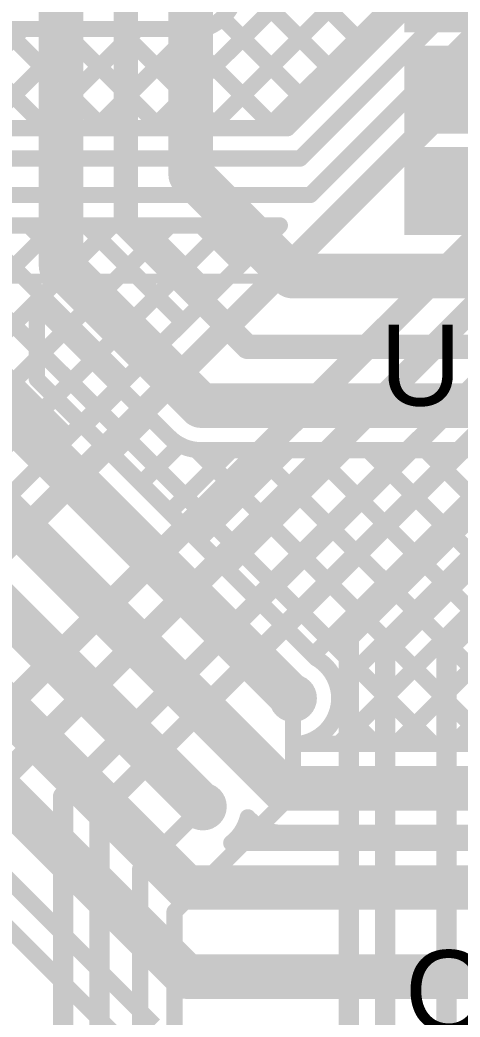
# Model space of a CAD drawing. Header units: millimetres. Extents: x -0.57 to 2.98, y -0.65 to 2.86.
# Drawn here: x 1.3247 to 1.542, y 1.255 to 1.7475 of the extents above; entities that cross this region are included whole.
import ezdxf

# ---------------------------------------------------------------- set-up
doc = ezdxf.new("R2010")
doc.units = ezdxf.units.MM
doc.header["$MEASUREMENT"] = 0
for name, color, linetype in [('BottomLayer', 5, 'Continuous'), ('BottomSolder', 6, 'Continuous'), ('Mechanical2', 216, 'Continuous'), ('TopLayer', 1, 'Continuous'), ('TopOverlay', 2, 'Continuous'), ('TopPaste', 8, 'Continuous'), ('TopSolder', 216, 'Continuous'), ('ViaHoleLayer', 16, 'Continuous')]:
    doc.layers.add(name, color=color, linetype=linetype)
doc.styles.add('Arial', font='', dxfattribs={"height": 0.2})
doc.styles.get('Arial').set_extended_font_data('Arial')

# ---------------------------------------------------------------- blocks, each defined once
blk = doc.blocks.new('ESP32_WROVER_E_N8R8_292')
at = {"layer": 'TopLayer'}
for points in [[(0.31496, -0.33228), (0.37402, -0.33228), (0.37402, -0.36772), (0.31496, -0.36772)], [(0.31496, -0.38228), (0.37402, -0.38228), (0.37402, -0.41772), (0.31496, -0.41772)], [(0.31496, -0.43228), (0.37402, -0.43228), (0.37402, -0.46772), (0.31496, -0.46772)]]:
    blk.add_hatch(color=1, dxfattribs=at).paths.add_polyline_path(points)
at = {"layer": 'TopPaste'}
for points in [[(0.31496, -0.33228), (0.37402, -0.33228), (0.37402, -0.36772), (0.31496, -0.36772)], [(0.31496, -0.38228), (0.37402, -0.38228), (0.37402, -0.41772), (0.31496, -0.41772)], [(0.31496, -0.43228), (0.37402, -0.43228), (0.37402, -0.46772), (0.31496, -0.46772)]]:
    blk.add_hatch(color=8, dxfattribs=at).paths.add_polyline_path(points)
at = {"layer": 'TopSolder'}
for points in [[(0.31096, -0.32828), (0.37802, -0.32828), (0.37802, -0.37172), (0.31096, -0.37172)], [(0.31096, -0.37828), (0.37802, -0.37828), (0.37802, -0.42172), (0.31096, -0.42172)], [(0.31096, -0.42828), (0.37802, -0.42828), (0.37802, -0.47172), (0.31096, -0.47172)]]:
    blk.add_hatch(color=216, dxfattribs=at).paths.add_polyline_path(points)
at = {"layer": 'TopOverlay', "const_width": 0.005}
blk.add_lwpolyline([(-0.35197, -0.49331), (0.35669, -0.49331)], dxfattribs=at)

msp = doc.modelspace()

# ---------------------------------------------------------------- hatches: boundary and pattern name
at = {"layer": 'BottomLayer'}
h = msp.add_hatch(color=5, dxfattribs=at)
edge = h.paths.add_edge_path()
edge.add_arc((1.4595, 1.4125), 0.01181, 0, 360)
h = msp.add_hatch(color=5, dxfattribs=at)
edge = h.paths.add_edge_path()
edge.add_arc((1.415, 1.359), 0.01181, 0, 360)
at = {"layer": 'BottomSolder'}
h = msp.add_hatch(color=6, dxfattribs=at)
edge = h.paths.add_edge_path()
edge.add_arc((1.4595, 1.4125), 0.00791, 0, 360)
h = msp.add_hatch(color=6, dxfattribs=at)
edge = h.paths.add_edge_path()
edge.add_arc((1.415, 1.359), 0.00791, 0, 360)
at = {"layer": 'TopLayer'}
h = msp.add_hatch(color=1, dxfattribs=at)
edge = h.paths.add_edge_path()
edge.add_arc((1.4595, 1.4125), 0.01181, 0, 360)
h = msp.add_hatch(color=1, dxfattribs=at)
edge = h.paths.add_edge_path()
edge.add_arc((1.415, 1.359), 0.01181, 0, 360)
at = {"layer": 'TopSolder'}
h = msp.add_hatch(color=216, dxfattribs=at)
edge = h.paths.add_edge_path()
edge.add_arc((1.4595, 1.4125), 0.00791, 0, 360)
h = msp.add_hatch(color=216, dxfattribs=at)
edge = h.paths.add_edge_path()
edge.add_arc((1.415, 1.359), 0.00791, 0, 360)
at = {"layer": 'ViaHoleLayer'}
h = msp.add_hatch(color=16, dxfattribs=at)
edge = h.paths.add_edge_path()
edge.add_arc((1.4595, 1.4125), 0.00591, 0, 360)
h = msp.add_hatch(color=16, dxfattribs=at)
edge = h.paths.add_edge_path()
edge.add_arc((1.415, 1.359), 0.00591, 0, 360)

# ---------------------------------------------------------------- linework, layer by layer
at = {"layer": 'BottomLayer'}
for points, const_width in [([(1.15204, 1.321), (1.69251, 1.86147)], 0.012), ([(1.468, 1.661), (1.663, 1.856)], 0.008), ([(1.463, 1.679), (1.63569, 1.8517)], 0.008), ([(1.38863, 1.841), (1.49621, 1.73342)], 0.008), ([(1.3902, 1.694), (1.5372, 1.841)], 0.008), ([(1.41691, 1.841), (1.51035, 1.74756)], 0.008), ([(1.41848, 1.694), (1.56548, 1.841)], 0.008), ([(1.44677, 1.694), (1.59225, 1.83948)], 0.008), ([(1.45679, 1.694), (1.59895, 1.83617)], 0.008), ([(1.17884, 1.26884), (1.72292, 1.81292)], 0.012), ([(1.18581, 1.24281), (1.75, 1.807)], 0.012), ([(1.43123, 1.77011), (1.48206, 1.71928)], 0.008), ([(1.346, 1.364), (1.73048, 1.74848)], 0.01), ([(1.42465, 1.74841), (1.46792, 1.70514)], 0.008), ([(1.114, 1.743), (1.40297, 1.743)], 0.008), ([(1.27706, 1.694), (1.32606, 1.743)], 0.008), ([(1.28864, 1.743), (1.33764, 1.694)], 0.008), ([(1.30535, 1.694), (1.35435, 1.743)], 0.008), ([(1.31692, 1.743), (1.36592, 1.694)], 0.008), ([(1.33363, 1.694), (1.38263, 1.743)], 0.008), ([(1.3452, 1.743), (1.3942, 1.694)], 0.008), ([(1.36191, 1.694), (1.41013, 1.74222)], 0.008), ([(1.37349, 1.743), (1.42249, 1.694)], 0.008), ([(1.40177, 1.743), (1.45077, 1.694)], 0.008), ([(1.364, 1.35654), (1.73793, 1.73048)], 0.01), ([(1.487, 1.44246), (1.75154, 1.707)], 0.01), ([(1.183, 1.694), (1.45679, 1.694)], 0.008), ([(1.505, 1.435), (1.759, 1.689)], 0.01), ([(1.183, 1.679), (1.463, 1.679)], 0.008), ([(1.193, 1.661), (1.468, 1.661)], 0.008), ([(1.0342, 1.338), (1.3422, 1.646)], 0.008), ([(1.06248, 1.338), (1.37048, 1.646)], 0.008), ([(1.09077, 1.338), (1.39877, 1.646)], 0.008), ([(1.11905, 1.338), (1.42705, 1.646)], 0.008), ([(1.145, 1.338), (1.453, 1.646)], 0.008), ([(1.19921, 1.646), (1.453, 1.646)], 0.008), ([(1.21593, 1.646), (1.33446, 1.52746)], 0.008), ([(1.24421, 1.646), (1.34861, 1.54161)], 0.008), ([(1.2725, 1.646), (1.36275, 1.55575)], 0.008), ([(1.30078, 1.646), (1.37689, 1.56989)], 0.008), ([(1.32907, 1.646), (1.39103, 1.58403)], 0.008), ([(1.35735, 1.646), (1.40518, 1.59818)], 0.008), ([(1.38564, 1.646), (1.41932, 1.61232)], 0.008), ([(1.41392, 1.646), (1.43346, 1.62646)], 0.008), ([(1.4422, 1.646), (1.4476, 1.6406)], 0.008), ([(1.53531, 1.43631), (1.725, 1.626)], 0.01), ([(1.487, 1.171), (1.487, 1.44246)], 0.01), ([(1.505, 1.178), (1.505, 1.435)], 0.01), ([(1.53531, 1.209), (1.53531, 1.43631)], 0.01), ([(1.4595, 1.3655), (1.4595, 1.4125)], 0.008), ([(1.346, 0.89104), (1.346, 1.364)], 0.01), ([(1.401, 1.307), (1.4595, 1.3655)], 0.008), ([(1.364, 0.88963), (1.364, 1.35654)], 0.01), ([(1.384, 1.328), (1.415, 1.359)], 0.008), ([(1.384, 0.869), (1.384, 1.328)], 0.008), ([(1.401, 0.87504), (1.401, 1.307)], 0.008)]:
    msp.add_lwpolyline(points, dxfattribs=dict(at, const_width=const_width))
at = {"layer": 'BottomLayer', "const_width": 0.008}
msp.add_lwpolyline([(1.43181, 1.765, -0.494904), (1.40297, 1.743)], format="xyb", dxfattribs=at)
at = {"layer": 'BottomLayer'}
for points, const_width in [([(1.42265, 1.74841, 1), (1.42665, 1.74841, 1)], 0.004), ([(1.50835, 1.74756, 1), (1.51235, 1.74756, 1)], 0.004), ([(1.32406, 1.743, 1), (1.32806, 1.743, 1)], 0.004), ([(1.3432, 1.743, 1), (1.3472, 1.743, 1)], 0.004), ([(1.35235, 1.743, 1), (1.35635, 1.743, 1)], 0.004), ([(1.37149, 1.743, 1), (1.37549, 1.743, 1)], 0.004), ([(1.38063, 1.743, 1), (1.38463, 1.743, 1)], 0.004), ([(1.39977, 1.743, 1), (1.40377, 1.743, 1)], 0.004), ([(1.40097, 1.743, 1), (1.40497, 1.743, 1)], 0.004), ([(1.40097, 1.743, 1), (1.40497, 1.743, 1)], 0.004), ([(1.40813, 1.74222, 1), (1.41213, 1.74222, 1)], 0.004), ([(1.49421, 1.73342, 1), (1.49821, 1.73342, 1)], 0.004), ([(1.48006, 1.71928, 1), (1.48406, 1.71928, 1)], 0.004), ([(1.46592, 1.70514, 1), (1.46992, 1.70514, 1)], 0.004), ([(1.33163, 1.694, 1), (1.33563, 1.694, 1)], 0.004), ([(1.33564, 1.694, 1), (1.33964, 1.694, 1)], 0.004), ([(1.35991, 1.694, 1), (1.36391, 1.694, 1)], 0.004), ([(1.36392, 1.694, 1), (1.36792, 1.694, 1)], 0.004), ([(1.3882, 1.694, 1), (1.3922, 1.694, 1)], 0.004), ([(1.3922, 1.694, 1), (1.3962, 1.694, 1)], 0.004), ([(1.41648, 1.694, 1), (1.42048, 1.694, 1)], 0.004), ([(1.42049, 1.694, 1), (1.42449, 1.694, 1)], 0.004), ([(1.44477, 1.694, 1), (1.44877, 1.694, 1)], 0.004), ([(1.44877, 1.694, 1), (1.45277, 1.694, 1)], 0.004), ([(1.45479, 1.694, 1), (1.45879, 1.694, 1)], 0.004), ([(1.45479, 1.694, 1), (1.45879, 1.694, 1)], 0.004), ([(1.461, 1.679, 1), (1.465, 1.679, 1)], 0.004), ([(1.461, 1.679, 1), (1.465, 1.679, 1)], 0.004), ([(1.466, 1.661, 1), (1.47, 1.661, 1)], 0.004), ([(1.466, 1.661, 1), (1.47, 1.661, 1)], 0.004), ([(1.32707, 1.646, 1), (1.33107, 1.646, 1)], 0.004), ([(1.3402, 1.646, 1), (1.3442, 1.646, 1)], 0.004), ([(1.35535, 1.646, 1), (1.35935, 1.646, 1)], 0.004), ([(1.36848, 1.646, 1), (1.37248, 1.646, 1)], 0.004), ([(1.38364, 1.646, 1), (1.38764, 1.646, 1)], 0.004), ([(1.39677, 1.646, 1), (1.40077, 1.646, 1)], 0.004), ([(1.41192, 1.646, 1), (1.41592, 1.646, 1)], 0.004), ([(1.42505, 1.646, 1), (1.42905, 1.646, 1)], 0.004), ([(1.4402, 1.646, 1), (1.4442, 1.646, 1)], 0.004), ([(1.451, 1.646, 1), (1.455, 1.646, 1)], 0.004), ([(1.451, 1.646, 1), (1.455, 1.646, 1)], 0.004), ([(1.4456, 1.6406, 1), (1.4496, 1.6406, 1)], 0.004), ([(1.43146, 1.62646, 1), (1.43546, 1.62646, 1)], 0.004), ([(1.41732, 1.61232, 1), (1.42132, 1.61232, 1)], 0.004), ([(1.40318, 1.59818, 1), (1.40718, 1.59818, 1)], 0.004), ([(1.38903, 1.58403, 1), (1.39303, 1.58403, 1)], 0.004), ([(1.37489, 1.56989, 1), (1.37889, 1.56989, 1)], 0.004), ([(1.36075, 1.55575, 1), (1.36475, 1.55575, 1)], 0.004), ([(1.34661, 1.54161, 1), (1.35061, 1.54161, 1)], 0.004), ([(1.33246, 1.52746, 1), (1.33646, 1.52746, 1)], 0.004), ([(1.4845, 1.44246, 1), (1.4895, 1.44246, 1)], 0.005), ([(1.4845, 1.44246, 1), (1.4895, 1.44246, 1)], 0.005), ([(1.5025, 1.435, 1), (1.5075, 1.435, 1)], 0.005), ([(1.5025, 1.435, 1), (1.5075, 1.435, 1)], 0.005), ([(1.53281, 1.43631, 1), (1.53781, 1.43631, 1)], 0.005), ([(1.53281, 1.43631, 1), (1.53781, 1.43631, 1)], 0.005), ([(1.4575, 1.4125, 1), (1.4615, 1.4125, 1)], 0.004), ([(1.3435, 1.364, 1), (1.3485, 1.364, 1)], 0.005), ([(1.3435, 1.364, 1), (1.3485, 1.364, 1)], 0.005), ([(1.4575, 1.3655, 1), (1.4615, 1.3655, 1)], 0.004), ([(1.4575, 1.3655, 1), (1.4615, 1.3655, 1)], 0.004), ([(1.3615, 1.35654, 1), (1.3665, 1.35654, 1)], 0.005), ([(1.3615, 1.35654, 1), (1.3665, 1.35654, 1)], 0.005), ([(1.413, 1.359, 1), (1.417, 1.359, 1)], 0.004), ([(1.382, 1.328, 1), (1.386, 1.328, 1)], 0.004), ([(1.382, 1.328, 1), (1.386, 1.328, 1)], 0.004), ([(1.399, 1.307, 1), (1.403, 1.307, 1)], 0.004), ([(1.399, 1.307, 1), (1.403, 1.307, 1)], 0.004)]:
    msp.add_lwpolyline(points, format="xyb", close=True, dxfattribs=dict(at, const_width=const_width))
at = {"layer": 'Mechanical2', "const_width": 0.01}
msp.add_lwpolyline([(1.75783, 2.80917, -6.230382), (0.64896, 2.81029)], format="xyb", dxfattribs=at)
at = {"layer": 'TopLayer'}
for points, const_width in [([(1.377, 1.646), (1.377, 1.88956)], 0.012), ([(1.345, 1.626), (1.345, 1.805)], 0.022), ([(1.409, 1.671), (1.409, 1.765)], 0.022), ([(1.409, 1.671), (1.459, 1.621)], 0.022), ([(1.377, 1.646), (1.437, 1.586)], 0.012), ([(1.345, 1.626), (1.414, 1.557)], 0.022), ([(1.459, 1.621), (1.889, 1.621)], 0.022), ([(1.333, 1.60689), (1.3984, 1.54148)], 0.008), ([(1.333, 1.57011), (1.333, 1.60689)], 0.008), ([(1.333, 1.58023), (1.34633, 1.59356)], 0.008), ([(1.437, 1.586), (1.81336, 1.586)], 0.012), ([(1.333, 1.5855), (1.5285, 1.39)], 0.008), ([(1.34208, 1.56103), (1.36047, 1.57942)], 0.008), ([(1.311, 1.561), (1.4595, 1.4125)], 0.022), ([(1.333, 1.57011), (1.47079, 1.43232)], 0.008), ([(1.35622, 1.54689), (1.37461, 1.56528)], 0.008), ([(1.414, 1.557), (1.734, 1.557)], 0.022), ([(1.277, 1.545), (1.454, 1.368)], 0.022), ([(1.37037, 1.53275), (1.38875, 1.55113)], 0.008), ([(1.38451, 1.5186), (1.40355, 1.53764)], 0.008), ([(1.244, 1.53), (1.415, 1.359)], 0.022), ([(1.39865, 1.50446), (1.42919, 1.535)], 0.008), ([(1.41166, 1.53513), (1.55678, 1.39)], 0.008), ([(1.41279, 1.49032), (1.45747, 1.535)], 0.008), ([(1.414, 1.535), (1.712, 1.535)], 0.008), ([(1.42693, 1.47618), (1.48576, 1.535)], 0.008), ([(1.44007, 1.535), (1.5777, 1.39737)], 0.008), ([(1.44108, 1.46204), (1.51404, 1.535)], 0.008), ([(1.45522, 1.44789), (1.54233, 1.535)], 0.008), ([(1.46835, 1.535), (1.59184, 1.41151)], 0.008), ([(1.46936, 1.43375), (1.57061, 1.535)], 0.008), ([(1.48169, 1.41779), (1.59889, 1.535)], 0.008), ([(1.48169, 1.41779), (1.59889, 1.535)], 0.008), ([(1.48218, 1.39), (1.62718, 1.535)], 0.008), ([(1.49664, 1.535), (1.60598, 1.42565)], 0.008), ([(1.51046, 1.39), (1.65546, 1.535)], 0.008), ([(1.52492, 1.535), (1.62012, 1.4398)], 0.008), ([(1.53875, 1.39), (1.68375, 1.535)], 0.008), ([(1.20585, 1.52015), (1.407, 1.319)], 0.022), ([(1.168, 1.514), (1.407, 1.275)], 0.022), ([(1.10914, 1.50886), (1.387, 1.231)], 0.008), ([(1.133, 1.509), (1.391, 1.251)], 0.008), ([(1.48192, 1.40829), (1.50021, 1.39)], 0.008), ([(1.46325, 1.39), (1.57033, 1.39)], 0.008), ([(1.454, 1.368), (1.579, 1.368)], 0.022), ([(1.43318, 1.341), (1.44184, 1.34966)], 0.008), ([(1.454, 1.346), (1.579, 1.346)], 0.008), ([(1.45936, 1.346), (1.46436, 1.341)], 0.008), ([(1.46146, 1.341), (1.46646, 1.346)], 0.008), ([(1.48765, 1.346), (1.49265, 1.341)], 0.008), ([(1.48975, 1.341), (1.49475, 1.346)], 0.008), ([(1.51593, 1.346), (1.52093, 1.341)], 0.008), ([(1.51803, 1.341), (1.52303, 1.346)], 0.008), ([(1.54421, 1.346), (1.54921, 1.341)], 0.008), ([(1.42901, 1.341), (1.59907, 1.341)], 0.008), ([(1.407, 1.319), (1.59907, 1.319)], 0.022), ([(1.407, 1.275), (1.58, 1.275)], 0.022)]:
    msp.add_lwpolyline(points, dxfattribs=dict(at, const_width=const_width))
for points, const_width in [([(1.4035, 1.671, 1), (1.4145, 1.671, 1)], 0.011), ([(1.4035, 1.671, 1), (1.4145, 1.671, 1)], 0.011), ([(1.374, 1.646, 1), (1.38, 1.646, 1)], 0.006), ([(1.374, 1.646, 1), (1.38, 1.646, 1)], 0.006), ([(1.3395, 1.626, 1), (1.3505, 1.626, 1)], 0.011), ([(1.3395, 1.626, 1), (1.3505, 1.626, 1)], 0.011), ([(1.4535, 1.621, 1), (1.4645, 1.621, 1)], 0.011), ([(1.4535, 1.621, 1), (1.4645, 1.621, 1)], 0.011), ([(1.331, 1.60689, 1), (1.335, 1.60689, 1)], 0.004), ([(1.331, 1.60689, 1), (1.335, 1.60689, 1)], 0.004), ([(1.34433, 1.59356, 1), (1.34833, 1.59356, 1)], 0.004), ([(1.434, 1.586, 1), (1.44, 1.586, 1)], 0.006), ([(1.434, 1.586, 1), (1.44, 1.586, 1)], 0.006), ([(1.331, 1.5855, 1), (1.335, 1.5855, 1)], 0.004), ([(1.331, 1.58023, 1), (1.335, 1.58023, 1)], 0.004), ([(1.35847, 1.57942, 1), (1.36247, 1.57942, 1)], 0.004), ([(1.331, 1.57011, 1), (1.335, 1.57011, 1)], 0.004), ([(1.331, 1.57011, 1), (1.335, 1.57011, 1)], 0.004), ([(1.37261, 1.56528, 1), (1.37661, 1.56528, 1)], 0.004), ([(1.4085, 1.557, 1), (1.4195, 1.557, 1)], 0.011), ([(1.4085, 1.557, 1), (1.4195, 1.557, 1)], 0.011), ([(1.34008, 1.56103, 1), (1.34408, 1.56103, 1)], 0.004), ([(1.38675, 1.55113, 1), (1.39075, 1.55113, 1)], 0.004), ([(1.35422, 1.54689, 1), (1.35822, 1.54689, 1)], 0.004), ([(1.3964, 1.54148, 1), (1.4004, 1.54148, 1)], 0.004), ([(1.3964, 1.54148, 1), (1.4004, 1.54148, 1)], 0.004), ([(1.39644, 1.54144, 1), (1.40044, 1.54144, 1)], 0.004), ([(1.40155, 1.53764, 1), (1.40555, 1.53764, 1)], 0.004), ([(1.36837, 1.53275, 1), (1.37237, 1.53275, 1)], 0.004), ([(1.40966, 1.53513, 1), (1.41366, 1.53513, 1)], 0.004), ([(1.412, 1.535, 1), (1.416, 1.535, 1)], 0.004), ([(1.412, 1.535, 1), (1.416, 1.535, 1)], 0.004), ([(1.412, 1.535, 1), (1.416, 1.535, 1)], 0.004), ([(1.42719, 1.535, 1), (1.43119, 1.535, 1)], 0.004), ([(1.43807, 1.535, 1), (1.44207, 1.535, 1)], 0.004), ([(1.45547, 1.535, 1), (1.45947, 1.535, 1)], 0.004), ([(1.46635, 1.535, 1), (1.47035, 1.535, 1)], 0.004), ([(1.48376, 1.535, 1), (1.48776, 1.535, 1)], 0.004), ([(1.49464, 1.535, 1), (1.49864, 1.535, 1)], 0.004), ([(1.51204, 1.535, 1), (1.51604, 1.535, 1)], 0.004), ([(1.52292, 1.535, 1), (1.52692, 1.535, 1)], 0.004), ([(1.54033, 1.535, 1), (1.54433, 1.535, 1)], 0.004), ([(1.38251, 1.5186, 1), (1.38651, 1.5186, 1)], 0.004), ([(1.39665, 1.50446, 1), (1.40065, 1.50446, 1)], 0.004), ([(1.41079, 1.49032, 1), (1.41479, 1.49032, 1)], 0.004), ([(1.42493, 1.47618, 1), (1.42893, 1.47618, 1)], 0.004), ([(1.43908, 1.46204, 1), (1.44308, 1.46204, 1)], 0.004), ([(1.45322, 1.44789, 1), (1.45722, 1.44789, 1)], 0.004), ([(1.46736, 1.43375, 1), (1.47136, 1.43375, 1)], 0.004), ([(1.46879, 1.43232, 1), (1.47279, 1.43232, 1)], 0.004), ([(1.46879, 1.43232, 1), (1.47279, 1.43232, 1)], 0.004), ([(1.454, 1.4125, 1), (1.465, 1.4125, 1)], 0.011), ([(1.47969, 1.41779, 1), (1.48369, 1.41779, 1)], 0.004), ([(1.47969, 1.41779, 1), (1.48369, 1.41779, 1)], 0.004), ([(1.48031, 1.4125, 1), (1.48431, 1.4125, 1)], 0.004), ([(1.48031, 1.4125, 1), (1.48431, 1.4125, 1)], 0.004), ([(1.47992, 1.40829, 1), (1.48392, 1.40829, 1)], 0.004), ([(1.46125, 1.39, 1), (1.46525, 1.39, 1)], 0.004), ([(1.46125, 1.39, 1), (1.46525, 1.39, 1)], 0.004), ([(1.48018, 1.39, 1), (1.48418, 1.39, 1)], 0.004), ([(1.49821, 1.39, 1), (1.50221, 1.39, 1)], 0.004), ([(1.50846, 1.39, 1), (1.51246, 1.39, 1)], 0.004), ([(1.5265, 1.39, 1), (1.5305, 1.39, 1)], 0.004), ([(1.53675, 1.39, 1), (1.54075, 1.39, 1)], 0.004), ([(1.4485, 1.368, 1), (1.4595, 1.368, 1)], 0.011), ([(1.4485, 1.368, 1), (1.4595, 1.368, 1)], 0.011), ([(1.4095, 1.359, 1), (1.4205, 1.359, 1)], 0.011), ([(1.43519, 1.3537, 1), (1.43919, 1.3537, 1)], 0.004), ([(1.4364, 1.35248, 1), (1.4404, 1.35248, 1)], 0.004), ([(1.43644, 1.35244, 1), (1.44044, 1.35244, 1)], 0.004), ([(1.43984, 1.34966, 1), (1.44384, 1.34966, 1)], 0.004), ([(1.452, 1.346, 1), (1.456, 1.346, 1)], 0.004), ([(1.452, 1.346, 1), (1.456, 1.346, 1)], 0.004), ([(1.452, 1.346, 1), (1.456, 1.346, 1)], 0.004), ([(1.45736, 1.346, 1), (1.46136, 1.346, 1)], 0.004), ([(1.46446, 1.346, 1), (1.46846, 1.346, 1)], 0.004), ([(1.48565, 1.346, 1), (1.48965, 1.346, 1)], 0.004), ([(1.49275, 1.346, 1), (1.49675, 1.346, 1)], 0.004), ([(1.51393, 1.346, 1), (1.51793, 1.346, 1)], 0.004), ([(1.52103, 1.346, 1), (1.52503, 1.346, 1)], 0.004), ([(1.54221, 1.346, 1), (1.54621, 1.346, 1)], 0.004), ([(1.42701, 1.341, 1), (1.43101, 1.341, 1)], 0.004), ([(1.42701, 1.341, 1), (1.43101, 1.341, 1)], 0.004), ([(1.43118, 1.341, 1), (1.43518, 1.341, 1)], 0.004), ([(1.45946, 1.341, 1), (1.46346, 1.341, 1)], 0.004), ([(1.46236, 1.341, 1), (1.46636, 1.341, 1)], 0.004), ([(1.48775, 1.341, 1), (1.49175, 1.341, 1)], 0.004), ([(1.49065, 1.341, 1), (1.49465, 1.341, 1)], 0.004), ([(1.51603, 1.341, 1), (1.52003, 1.341, 1)], 0.004), ([(1.51893, 1.341, 1), (1.52293, 1.341, 1)], 0.004), ([(1.4015, 1.319, 1), (1.4125, 1.319, 1)], 0.011), ([(1.4015, 1.319, 1), (1.4125, 1.319, 1)], 0.011), ([(1.4015, 1.275, 1), (1.4125, 1.275, 1)], 0.011), ([(1.4015, 1.275, 1), (1.4125, 1.275, 1)], 0.011)]:
    msp.add_lwpolyline(points, format="xyb", close=True, dxfattribs=dict(at, const_width=const_width))
at = {"layer": 'TopLayer', "const_width": 0.008}
for points in [[(1.414, 1.535, -0.199566), (1.3984, 1.54148)], [(1.414, 1.535, -0.198912), (1.39844, 1.54144)], [(1.47079, 1.43232, -0.269468), (1.48231, 1.4125)], [(1.48231, 1.4125, -0.366582), (1.46325, 1.39)], [(1.43719, 1.3537, -0.170336), (1.42901, 1.341)], [(1.454, 1.346, -0.199566), (1.4384, 1.35248)], [(1.454, 1.346, -0.198912), (1.43844, 1.35244)]]:
    msp.add_lwpolyline(points, format="xyb", dxfattribs=at)

# ---------------------------------------------------------------- block references
msp.add_blockref('ESP32_WROVER_E_N8R8_292', (1.20349, 2.113))

# ---------------------------------------------------------------- texts
at = {"layer": 'TopOverlay', "style": 'Arial'}
for s, p in [('U1', (1.50234, 1.55701)), ('C32', (1.51468, 1.24801))]:
    msp.add_text(s, height=0.04, dxfattribs=at).set_placement(p)

doc.saveas('drawing.dxf')
